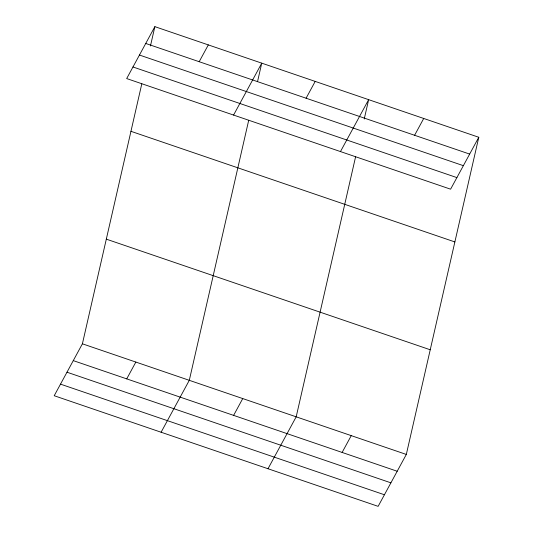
<?xml version="1.0" encoding="UTF-8"?>
<svg xmlns="http://www.w3.org/2000/svg" width="533" height="533" viewBox="0 0 533 533"><rect width="100%" height="100%" fill="white"/><g stroke="black" fill="none" stroke-linecap="round" stroke-linejoin="round"><path stroke-width="0.8" d="M478.787 137.274L450.598 189.188L126.681 78.564L154.863 26.65L478.787 137.274L406.319 454.436L378.137 506.35L54.213 395.726L82.402 343.812L141.805 83.814M150.453 45.971L154.863 26.65M248.698 120.318L189.295 380.322L161.106 432.23M257.526 81.676L261.756 63.154L233.574 115.068M355.591 156.829L296.188 416.826L267.999 468.74M364.239 118.986L368.649 99.664L340.467 151.572M199.189 61.708L208.31 44.905M126.721 378.876L135.848 362.067M306.082 98.219L315.203 81.409M233.614 415.38L242.742 398.571M414.594 135.275L423.722 118.473M342.126 452.437L351.254 435.634M145.742 43.459L469.66 154.084M139.453 55.039L463.37 165.67M132.97 66.978L456.888 177.602M130.951 131.311L454.869 241.942M106.314 239.15L430.231 349.775M82.402 343.812L406.319 454.436M73.274 360.621L397.192 471.245M66.985 372.207L390.902 482.831M60.502 384.14L384.426 494.764"/></g></svg>
